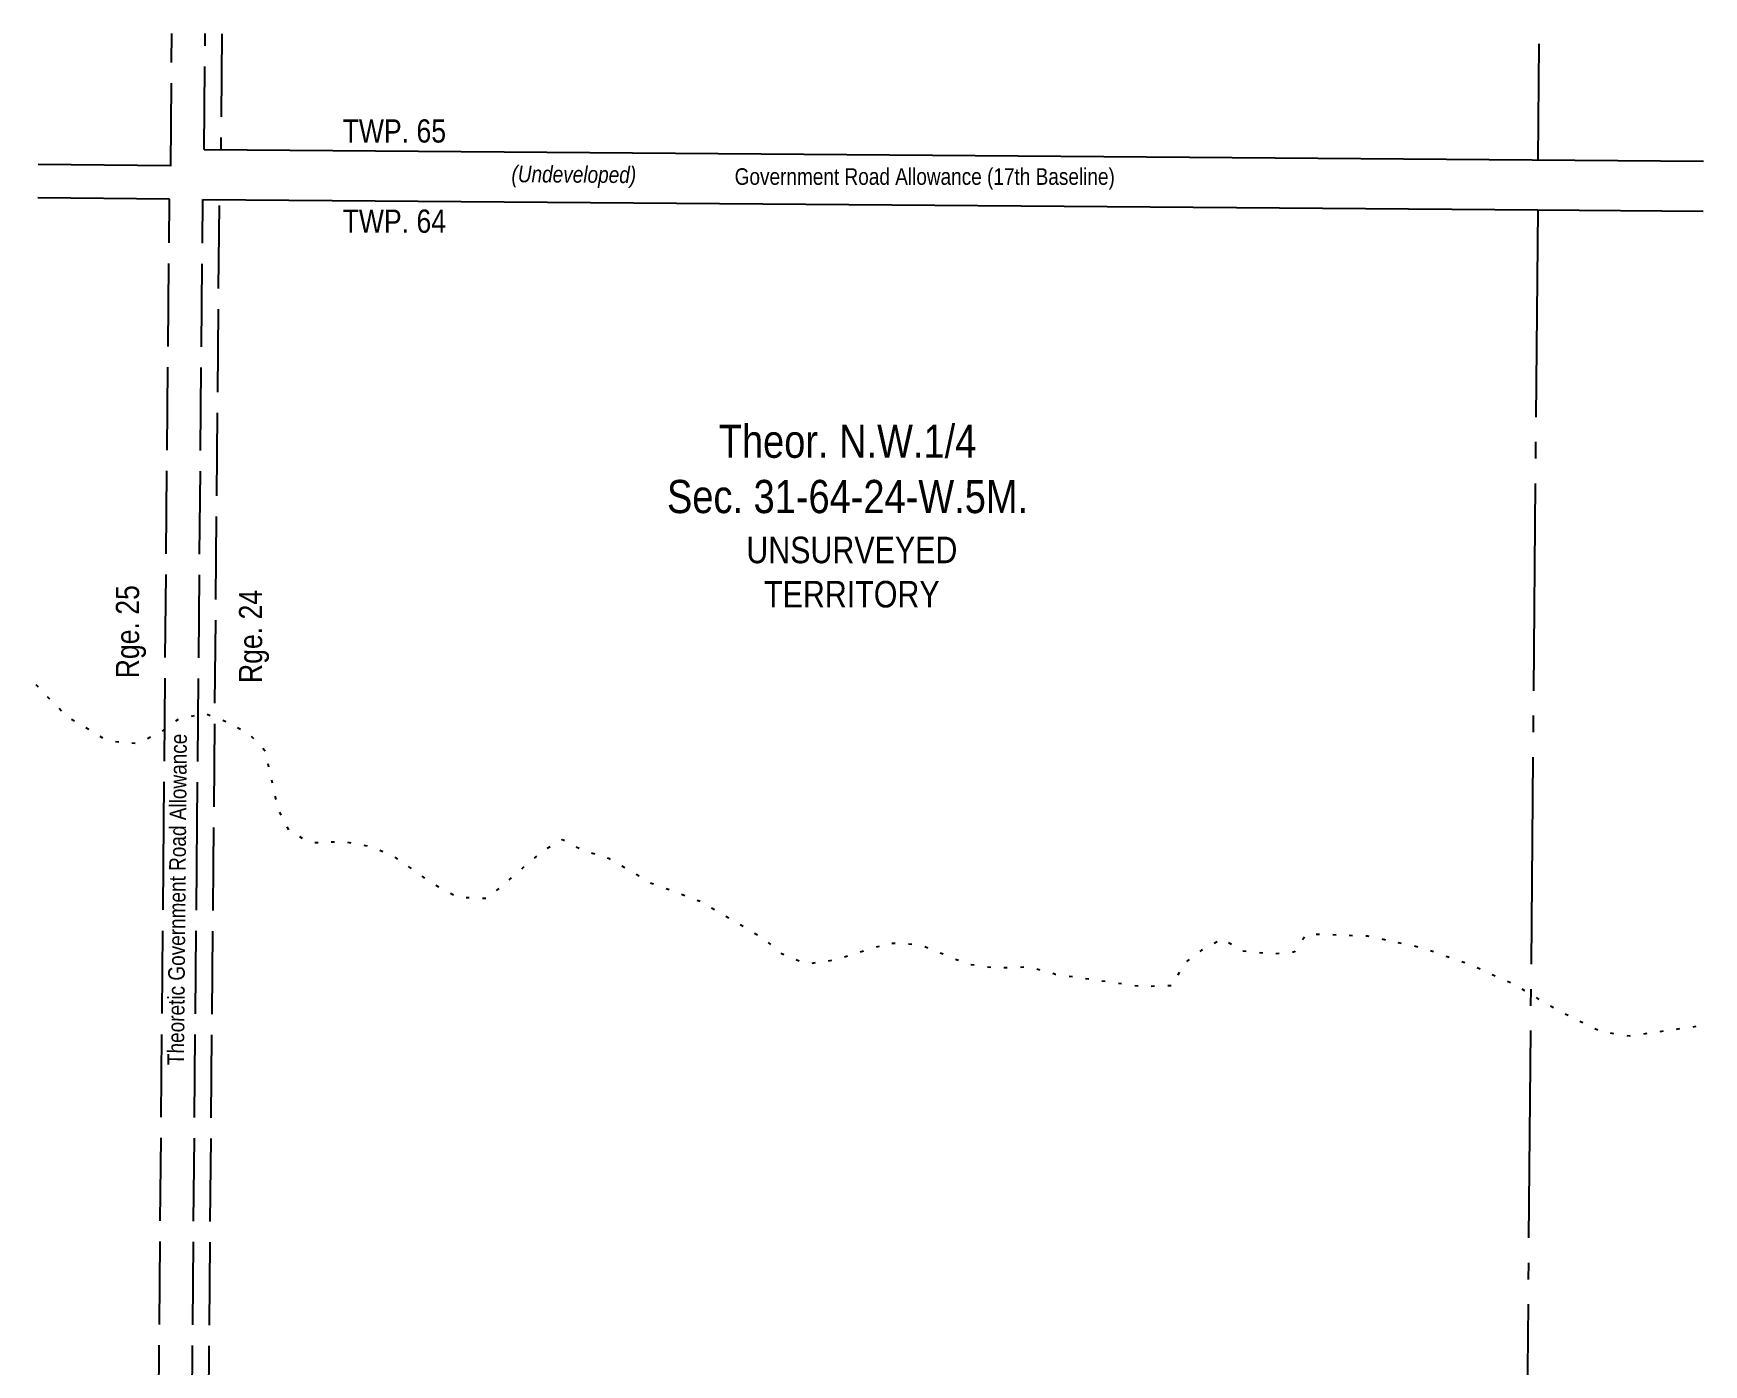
# Model space of a CAD drawing. Extents: x 454192 to 460119, y 6044068 to 6049303.
# Drawn here: x 459112 to 460119, y 6048500 to 6049303 of the extents above; entities that cross this region are included whole.
import ezdxf
from ezdxf.enums import TextEntityAlignment as Align

# ---------------------------------------------------------------- set-up
doc = ezdxf.new("R2010")
doc.units = 0
doc.header["$LTSCALE"] = 5
for name, pattern in [('foc-QUARTERLINE', [33, 25, -3, 2, -3]), ('foc-UNSURVEYED', [12.5, 10, -2.5]), ('foc-WHEELTRACKS', [2, 0.4, -1.6])]:
    doc.linetypes.add(name, pattern=pattern)
for name, color, linetype in [('C-SYMBOL', 7, 'Continuous'), ('D-TXT', 6, 'Continuous'), ('L-QSEC', 8, 'foc-QUARTERLINE'), ('L-ROAD-T', 7, 'Continuous'), ('L-SEC', 7, 'Continuous'), ('L-UNS-T', 3, 'Continuous'), ('L-USEC', 7, 'foc-UNSURVEYED'), ('T-WATER-P3', 160, 'foc-WHEELTRACKS')]:
    doc.layers.add(name, color=color, linetype=linetype)
doc.layers.add('T-TEXT', color=48, linetype='Continuous', lineweight=18)
doc.styles.add('175L', font='ARIALN.TTF', dxfattribs={"height": 20})
doc.styles.add('80L', font='ARIALN.TTF', dxfattribs={"height": 10})
doc.styles.add('80LS', font='ARIALNI.TTF', dxfattribs={"height": 10})

msp = doc.modelspace()

# ---------------------------------------------------------------- linework, layer by layer
at = {"layer": 'L-QSEC'}
for p, q in [((460019.312, 6049226.55), (460019.921, 6049296.412)), ((460019.079, 6049196.467), (460012.218, 6048422.468))]:
    msp.add_line(p, q, dxfattribs=at)
at = {"layer": 'L-SEC'}
for p, q in [((459194.799, 6049222.99), (459114.967, 6049223.791)), ((459194.08, 6049202.889), (459114.781, 6049203.685)), ((459214.197, 6049202.732), (460019.079, 6049196.467)), ((460019.079, 6049196.467), (460118.855, 6049195.69))]:
    msp.add_line(p, q, dxfattribs=at)
at = {"layer": 'L-SEC', "flags": 128}
for points in [[(459215.041, 6049232.81), (460119.089, 6049225.774)], [(459194.775, 6049222.99), (459194.812, 6049222.99)]]:
    msp.add_lwpolyline(points, dxfattribs=at)
at = {"layer": 'L-USEC'}
for p, q in [((459194.855, 6049222.777), (459195.57, 6049302.791)), ((459215.041, 6049232.81), (459215.665, 6049302.635)), ((459225.712, 6049302.557), (459225.087, 6049232.588)), ((459190.501, 6048801.539), (459194.08, 6049202.889)), ((459210.617, 6048801.36), (459214.197, 6049202.732)), ((459186.912, 6048399.263), (459190.501, 6048801.539)), ((459207.028, 6048399.105), (459210.617, 6048801.36))]:
    msp.add_line(p, q, dxfattribs=at)
at = {"layer": 'L-USEC', "flags": 128}
msp.add_lwpolyline([(459217.086, 6048398.966), (459220.675, 6048801.27), (459224.255, 6049202.653)], dxfattribs=at)
at = {"layer": 'T-WATER-P3', "flags": 128}
msp.add_lwpolyline([(460114.496, 6048703.915), (460073.985, 6048698.163), (460057.279, 6048700.771), (460031.464, 6048713.426), (460006.379, 6048728.519), (459979.251, 6048740.931), (459949.086, 6048751.411), (459916.615, 6048758.414), (459879.771, 6048759.753), (459872.151, 6048748.831), (459858.023, 6048747.591), (459840.93, 6048749.459), (459828.94, 6048756.731), (459816.444, 6048749.977), (459804.882, 6048741.157), (459799.139, 6048728.637), (459780.479, 6048727.914), (459728.271, 6048735.408), (459712.506, 6048739.801), (459692.762, 6048739.149), (459675.531, 6048741.374), (459646.504, 6048753.287), (459627.714, 6048754.115), (459596.13, 6048744.153), (459578.098, 6048741.535), (459563.821, 6048747.562), (459552.212, 6048757.073), (459513.998, 6048779.384), (459484.777, 6048790.265), (459459.278, 6048805.213), (459443.862, 6048809.864), (459431.056, 6048816.618), (459418.407, 6048809.259), (459385.482, 6048781.082), (459368.083, 6048781.738), (459354.652, 6048789.003), (459330.077, 6048806.104), (459315.727, 6048812.423), (459299.371, 6048815.289), (459279.083, 6048814.676), (459266.446, 6048821.675), (459259.58, 6048835.244), (459252.069, 6048869.763), (459242.533, 6048879.911), (459229.828, 6048887.086), (459215.274, 6048892.62), (459199.32, 6048889.19), (459187.92, 6048880.808), (459174.202, 6048874.476), (459156.877, 6048876.154), (459132.291, 6048890.849), (459112.084, 6048911.657)], dxfattribs=at)

# ---------------------------------------------------------------- texts
at = {"layer": 'C-SYMBOL', "color": 3, "insert": (459602.95, 6049066.886), "char_height": 20, "width": 215.98445, "attachment_point": 2, "style": '175L'}
msp.add_mtext('Theor. N.W.1/4 \\PSec. 31-64-24-W.5M.', dxfattribs=at)
at = {"layer": 'D-TXT', "color": 3, "char_height": 14, "attachment_point": 1, "style": '80L'}
for s, insert in [('TWP. 65', (459298.515, 6049250.967)), ('TWP. 64', (459298.515, 6049196.572))]:
    msp.add_mtext_dynamic_manual_height_columns(s, width=101.44794, gutter_width=47.525, heights=[0], dxfattribs=dict(at, insert=insert))
at = {"layer": 'D-TXT', "color": 3, "char_height": 14, "attachment_point": 1, "rotation": 90, "style": '80L'}
for s, width, insert in [('Rge. 25', 73.75526, (459161.813, 6048913.943)), ('Rge. 24', 63.86109, (459236, 6048911.084))]:
    msp.add_mtext_dynamic_manual_height_columns(s, width=width, gutter_width=47.5, heights=[0], dxfattribs=dict(at, insert=insert))
at = {"layer": 'L-ROAD-T', "style": '80L'}
msp.add_text('Government Road Allowance (17th Baseline)', height=10, dxfattribs=at).set_placement((459649.506, 6049216.477), align=Align.MIDDLE_CENTER)
msp.add_text('Theoretic Government Road Allowance', height=9.99482, rotation=89.491248, dxfattribs=at).set_placement((459198.757, 6048780.631), align=Align.MIDDLE_CENTER)
at = {"layer": 'L-UNS-T', "color": 3, "insert": (459605.556, 6048977.887), "char_height": 16, "attachment_point": 5, "style": '80L', "bg_fill": 3, "box_fill_scale": 1.15, "bg_fill_color": 256, "bg_fill_true_color": 256, "bg_fill_transparency": 0}
msp.add_mtext_dynamic_manual_height_columns('UNSURVEYED TERRITORY', width=126.47927, gutter_width=47.525, heights=[0], dxfattribs=at)
at = {"layer": 'T-TEXT', "style": '80LS'}
msp.add_text('(Undeveloped)', height=10.00517, rotation=359.554056, dxfattribs=at).set_placement((459437.929, 6049217.796), align=Align.MIDDLE_CENTER)

doc.saveas('drawing.dxf')
